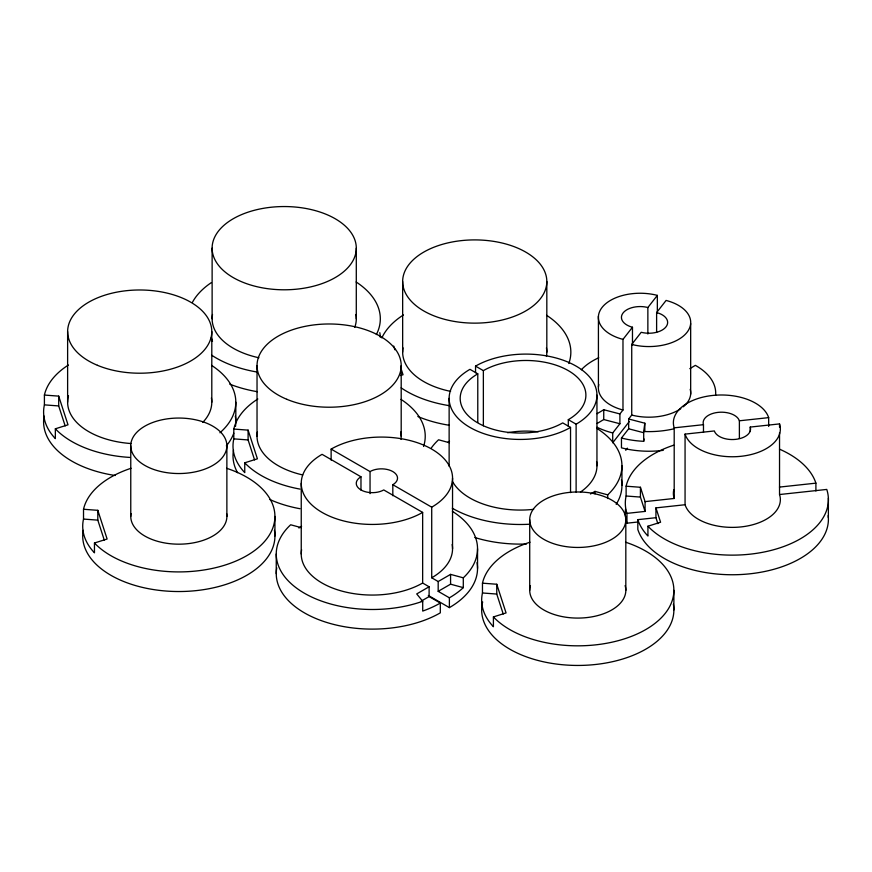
<?xml version="1.0" encoding="UTF-8"?>
<svg xmlns="http://www.w3.org/2000/svg" width="872" height="872" viewBox="0 0 872 872"><rect width="100%" height="100%" fill="white"/><g stroke="black" fill="none" stroke-linecap="round" stroke-linejoin="round"><path stroke-width="1.31" d="M477.54 568.381L477.54 548.76M477.78 422.408L477.78 373.848L469.964 369.336A71.123 41.06 0 0 0 469.964 427.411A71.123 41.06 0 0 0 570.539 427.411L570.539 492.604M483.361 425.808L483.361 370.633L475.545 366.12L475.545 372.736M621.464 438.017A66.784 38.553 0 0 0 643.699 441.308L643.699 431.498L644.822 423.203L628.658 418.985L628.658 428.795L621.464 438.017L621.464 447.827A66.784 38.553 0 0 0 663.298 450.334M643.699 441.308L644.016 438.932M622.979 339.372L632.473 327.24A18.726 10.813 0 0 1 622.859 313.244A18.726 10.813 0 0 1 646.795 307.26L647.863 307.522L657.346 295.379A41.802 24.133 0 0 0 602.062 307.456A41.802 24.133 0 0 0 622.979 339.372L622.979 410.004L619.905 413.938L619.905 423.748L612.711 432.959L612.711 442.769L629.355 421.47M628.658 418.985L631.731 415.05L631.731 344.429L641.214 332.287A18.726 10.813 0 0 0 665.739 327.174A18.726 10.813 0 0 0 657.662 312.863L656.616 312.568L656.616 332.439M656.616 312.568L666.099 300.437A41.802 24.133 0 0 1 687.016 332.352A41.802 24.133 0 0 1 631.731 344.429M625.725 450.29L627.393 448.164M597.058 413.72L603.74 409.731L619.905 413.938M597.058 423.53L603.74 419.541L619.905 423.748M689.796 368.671L695.366 365.357A66.784 38.553 0 0 1 715.574 395.43M440.316 603.043L429.111 596.579L429.111 586.769L416.718 593.919L422.713 601.266L422.713 611.076A96.105 55.492 0 0 0 440.316 603.043L440.316 612.853A96.105 55.492 0 0 1 331.033 623.72A96.105 55.492 0 0 1 276.762 567.89M331.131 460.133L331.131 449.102A71.123 41.06 0 0 1 431.716 449.102A71.123 41.06 0 0 1 431.716 507.177L431.716 577.798L438.18 581.526L450.573 574.376L463.294 577.831L463.294 587.641A96.105 55.492 0 0 1 449.385 597.811L449.385 607.621L428.316 595.456M590.475 493.999L594.977 491.394L607.697 494.849L607.697 498.533M421.231 601.124L429.111 596.579M438.18 581.526L438.18 591.336L450.573 584.186L463.294 587.641M55.35 428.806L68.005 424.817L58.697 396.128L44.407 395.06L44.407 404.87A96.105 55.492 0 0 0 55.35 438.616L55.35 428.806A96.105 55.492 0 0 0 129.786 457.418M400.499 375.538L403.028 374.742L400.597 367.265M244.749 462.803L257.404 458.814L248.106 430.136L233.805 429.057L233.805 438.867A96.105 55.492 0 0 0 244.749 472.613L244.749 462.803A96.105 55.492 0 0 0 299.957 489.094M94.459 543.005L107.114 539.016L97.806 510.327L83.516 509.259L83.516 519.069A96.105 55.492 0 0 0 94.459 552.815L94.459 543.005A96.105 55.492 0 0 0 246.068 556.063A96.105 55.492 0 0 0 226.6 468.275M647.929 526.219L660.584 522.23L655.94 507.886L685.065 504.735A48.058 27.741 0 0 0 741.135 526.906A48.058 27.741 0 0 0 779.535 494.533L826.765 489.432A96.105 55.492 0 0 1 764.559 551.911A96.105 55.492 0 0 1 647.929 526.219L647.929 536.029A96.105 55.492 0 0 1 637.824 519.658L655.94 517.696L657.87 523.669M493.41 616.918L506.065 612.929L496.757 584.251L482.467 583.172L482.467 592.982A96.105 55.492 0 0 0 493.41 626.728L493.41 616.918A96.105 55.492 0 0 0 645.018 629.976A96.105 55.492 0 0 0 625.551 542.188M637.694 522.023L626.957 523.189L626.957 513.379A96.105 55.492 0 0 1 626.118 496.005L626.118 486.195L640.419 487.274L645.073 501.618L674.198 498.468L674.198 427.836L703.475 424.675A18.258 10.54 0 0 1 718.07 412.369A18.258 10.54 0 0 1 739.38 420.795L768.668 417.634L768.668 426.463M685.065 504.735L685.065 434.114L714.342 430.953A18.258 10.54 0 0 0 735.652 439.368A18.258 10.54 0 0 0 750.247 427.073L779.535 423.901L779.535 427.215M779.459 487.088L815.898 483.153L815.898 491.001M626.957 513.379L645.073 511.417L645.073 501.618M44.407 404.87L58.697 405.938L65.171 425.896M233.805 438.867L248.106 439.946L254.57 459.893M626.118 496.005L640.419 497.084L645.073 511.417M83.516 519.069L97.806 520.137L104.28 540.095M482.467 592.982L496.757 594.061L503.231 614.008M628.658 428.795L643.58 432.686M449.265 442.693L438.551 439.782A96.105 55.492 0 0 0 431.346 447.925M301.363 527.68L290.659 524.77A96.105 55.492 0 0 0 304.284 593.167A96.105 55.492 0 0 0 422.713 601.266M483.361 370.633A60.07 34.684 0 0 1 568.304 370.633A60.07 34.684 0 0 1 568.304 419.672L576.12 424.184L576.12 492.102M570.539 427.411L562.723 422.898A60.07 34.684 0 0 1 477.78 422.898A60.07 34.684 0 0 1 477.78 373.848M331.131 449.102L370.044 471.567A16.099 9.298 0 0 1 392.814 471.567A16.099 9.298 0 0 1 392.814 484.712L392.814 495.743M392.814 484.712L431.716 507.177M360.975 490.042L360.975 476.799L322.073 454.334A71.123 41.06 0 0 0 322.073 512.409A71.123 41.06 0 0 0 422.648 512.409L422.648 583.03L429.111 586.769M422.648 512.409L383.745 489.944A16.099 9.298 0 0 1 360.975 489.944A16.099 9.298 0 0 1 360.975 476.799M438.18 591.336L449.385 597.811M393.73 346.053L394.94 349.803M211.286 337.649L212.495 341.388M828.378 498.13L828.378 517.75M779.535 432.73L779.535 494.533M750.247 427.073L750.247 431.487M739.38 420.795L739.38 438.453M703.475 424.675L703.475 432.403M690.668 323.556L690.668 394.188M673.882 590.333L673.882 609.953M657.346 295.379L657.346 313.037M655.94 507.886L655.94 517.696M647.863 307.522L647.863 334.009M644.822 423.203L644.822 430.561M640.419 487.274L640.419 497.084M637.824 519.658L637.824 529.468A96.105 55.492 0 0 0 744.339 574.31A96.105 55.492 0 0 0 828.193 515.581M632.473 327.24L632.473 344.887M625.823 519.712A48.058 27.741 0 0 1 553.742 543.736A48.058 27.741 0 0 1 553.742 495.688A48.058 27.741 0 0 1 625.823 519.712L625.823 590.344M621.943 465.779L621.943 485.399M603.74 409.731L603.74 419.541M598.421 316.253L598.421 386.874M596.949 395.158L596.949 465.779M594.977 491.394L594.977 493.846M568.304 419.672L568.304 426.299M546.82 281.525A72.082 41.616 0 0 1 438.692 317.561A72.082 41.616 0 0 1 438.692 245.479A72.082 41.616 0 0 1 546.82 281.525L546.82 352.146M529.718 519.712L529.718 590.344M496.757 584.251L496.757 594.061M452.546 478.139L452.546 548.76M450.573 574.376L450.573 584.186M449.135 398.373L449.135 466.291M402.657 281.525L402.657 352.146M401.196 365.597L401.196 436.218M370.044 471.567L370.044 493.639M356.299 248.171A72.082 41.616 0 0 1 248.171 284.218A72.082 41.616 0 0 1 248.171 212.125A72.082 41.616 0 0 1 356.299 248.171L356.288 318.803M301.243 483.371L301.243 554.003M276.25 553.993L276.25 573.613M274.931 516.42L274.931 536.04M257.033 365.597L257.033 436.218M248.106 430.136L248.106 439.946M235.822 402.221L235.822 421.841M226.873 445.799A48.058 27.741 0 0 1 154.791 469.823A48.058 27.741 0 0 1 154.791 421.765A48.058 27.741 0 0 1 226.873 445.799L226.873 516.42M212.125 248.171L212.125 318.803M211.798 331.6L211.798 402.221M130.767 445.799L130.767 516.42M97.806 510.327L97.806 520.137M67.624 331.6L67.624 402.221M58.697 396.128L58.697 405.938M299.957 508.714A96.105 55.492 0 0 1 269.851 499.525M237.533 472.678A96.105 55.492 0 0 1 233.522 450.115M401.033 399.409A96.105 55.492 0 0 1 423.574 446.475M233.805 429.057A96.105 55.492 0 0 1 257.829 399.005M400.815 431.923A72.082 41.616 0 0 1 400.978 439.444M302.715 474.946A72.082 41.616 0 0 1 257.414 431.923M449.102 425.242A96.105 55.492 0 0 1 417.852 416.489M546.646 315.337A96.105 55.492 0 0 1 568.806 363.515M449.102 405.633A96.105 55.492 0 0 1 401.164 387.855M381.838 337.922A96.105 55.492 0 0 1 403.442 314.934M546.439 347.852A72.082 41.616 0 0 1 546.439 356.452M450.584 391.365A72.082 41.616 0 0 1 403.038 347.852M233.783 433.21A96.105 55.492 0 0 1 226.349 445.865M115.257 475.502A96.105 55.492 0 0 1 44.112 416.108M235.309 416.108A96.105 55.492 0 0 1 235.495 426.43M211.624 365.412A96.105 55.492 0 0 1 219.929 432.785M44.407 395.06A96.105 55.492 0 0 1 68.419 365.008M211.405 397.926A72.082 41.616 0 0 1 202.74 422.419M131.04 443.543A72.082 41.616 0 0 1 68.496 395.801M257.393 391.702A96.105 55.492 0 0 1 229.75 384.138M379.81 332.69A96.105 55.492 0 0 1 380.301 337.268M356.125 281.983A96.105 55.492 0 0 1 376.366 334.554M257.393 372.082A96.105 55.492 0 0 1 211.733 355.242M192.45 302.29A96.105 55.492 0 0 1 211.307 282.637M355.907 314.498A72.082 41.616 0 0 1 354.762 327.327M258.93 357.771A72.082 41.616 0 0 1 212.517 314.498M526.47 543.997A96.105 55.492 0 0 1 474.793 537.512M530.34 524.181A96.105 55.492 0 0 1 452.296 508.234M447.696 442.42A96.105 55.492 0 0 1 449.516 441.254M533.631 509.335A71.123 41.06 0 0 1 452.481 481.453M621.431 479.665A96.105 55.492 0 0 1 616.177 504.332M596.808 428.359A96.105 55.492 0 0 1 607.697 494.849M475.545 366.12A71.123 41.06 0 0 1 576.12 366.12A71.123 41.06 0 0 1 576.12 424.184M596.579 461.539A71.123 41.06 0 0 1 580.436 492.091M507.613 432.73A60.07 34.684 0 0 1 538.144 431.836M477.028 562.647A96.105 55.492 0 0 1 449.385 607.621M452.394 511.341A96.105 55.492 0 0 1 463.294 577.831M452.165 544.52A71.123 41.06 0 0 1 431.716 577.798M298.922 528.018A96.105 55.492 0 0 1 301.614 526.241M422.648 583.03A71.123 41.06 0 0 1 341.78 591.074A71.123 41.06 0 0 1 301.614 549.752M673.249 428.97A66.784 38.553 0 0 1 643.699 431.498M690.21 389.326A41.802 24.133 0 0 1 683.256 406.81M680.814 408.652A41.802 24.133 0 0 1 631.731 415.05M612.711 432.959A66.784 38.553 0 0 1 597.058 427.269M581.319 369.772A66.784 38.553 0 0 1 598.726 357.771M622.979 410.004A41.802 24.133 0 0 1 598.813 384.519M274.418 530.307A96.105 55.492 0 0 1 178.815 591.532A96.105 55.492 0 0 1 83.222 530.307M83.516 509.259A96.105 55.492 0 0 1 131.04 468.275M226.622 513.553A48.058 27.741 0 0 1 178.815 544.172A48.058 27.741 0 0 1 131.018 513.553M673.369 604.231A96.105 55.492 0 0 1 575.793 665.434A96.105 55.492 0 0 1 482.663 601.963M482.467 583.172A96.105 55.492 0 0 1 529.991 542.188M625.115 585.592A48.058 27.741 0 0 1 577.776 618.085A48.058 27.741 0 0 1 530.427 585.592M779.535 423.901A48.058 27.741 0 0 1 741.135 456.285A48.058 27.741 0 0 1 685.065 434.114M626.118 486.195A96.105 55.492 0 0 1 673.642 445.211M779.514 449.156A96.105 55.492 0 0 1 815.898 483.153M626.957 523.189A96.105 55.492 0 0 1 625.54 509.215M674.198 498.468A48.058 27.741 0 0 1 673.784 489.737M674.198 427.836A48.058 27.741 0 0 1 712.588 395.463A48.058 27.741 0 0 1 768.668 417.634M286.823 399.3A72.082 41.616 0 0 0 400.815 369.892A72.082 41.616 0 0 0 299.717 327.6A72.082 41.616 0 0 0 286.823 399.3M97.413 365.292A72.082 41.616 0 0 0 211.405 335.894A72.082 41.616 0 0 0 110.308 293.602A72.082 41.616 0 0 0 97.413 365.292"/></g></svg>
